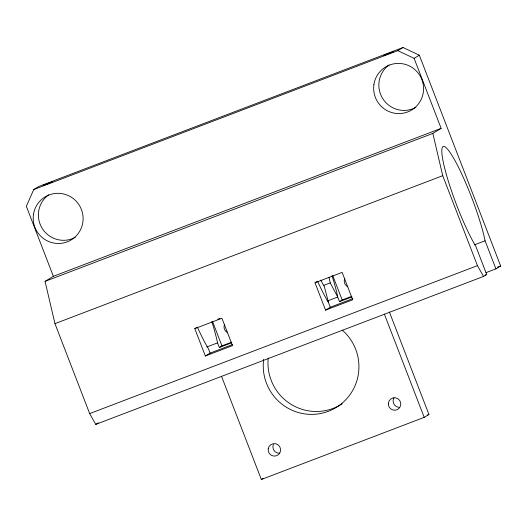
<?xml version="1.0" encoding="UTF-8"?>
<svg xmlns="http://www.w3.org/2000/svg" width="527" height="527" viewBox="0 0 527 527"><rect width="100%" height="100%" fill="white"/><g stroke="black" fill="none" stroke-linecap="round" stroke-linejoin="round"><path stroke-width="0.79" d="M495.92 268.862L500.65 265.977L419.314 55.183L403.003 47.502L38.879 186.426L33.695 189.595L26.35 206.301L53.359 276.306L45.059 281.372L54.96 323.65L89.669 413.596L95.756 424.38L483.529 276.425L486.704 274.488L475.868 246.419A58.708 8.373 69.1 0 1 444.406 167.092A58.708 8.373 69.1 0 1 455.005 160.616A58.708 8.373 69.1 0 1 485.09 240.793L495.92 268.862L485.973 272.657M33.695 189.595L397.813 50.664L403.003 47.502M397.813 50.664L414.123 58.352L419.314 55.183M45.059 281.372L432.832 133.423L441.139 128.357L414.123 58.352M194.786 328.624L221.933 318.268L232.499 345.64L205.352 355.995L194.786 328.624L196.709 327.451M315.001 282.755L342.142 272.4L352.708 299.777L325.561 310.133L315.001 282.755L316.918 281.583M205.352 355.995L210.082 353.11L232.703 344.48M211.841 321.681A58.708 8.373 69.1 0 1 217.526 342.879L219.298 347.484L221.959 345.864L231.761 342.122M95.756 424.38L98.292 422.825M325.561 310.133L330.291 307.248L352.912 298.611M332.056 275.819A58.708 8.373 69.1 0 1 337.735 297.011L339.513 301.622L342.168 300.001L351.97 296.26M221.485 376.206L261.346 479.498L263.368 478.259M261.346 479.498L424.209 417.358L428.938 414.472L389.374 311.944M53.359 276.306L441.139 128.357M54.96 323.65L442.733 175.695L432.832 133.423M217.71 319.29L219.97 318.427M323.334 285.542L330.258 282.9A37.74 5.382 69.1 0 0 329.019 277.63M206.801 346.97L217.526 342.879M327.735 300.831L337.735 297.011L330.258 282.9M474.366 244.884L485.09 240.793M219.298 347.484L231.366 342.879M339.513 301.622L351.575 297.017M89.669 413.596L477.442 265.641L483.529 276.425M497.587 267.143L500.65 265.977M485.169 275.074L486.704 274.488M427.404 415.059L428.938 414.472M317.564 281.194L318.17 282.551A58.708 8.373 69.1 0 0 328.519 302.636L330.291 307.248M197.348 327.056L197.954 328.413A58.708 8.373 69.1 0 0 208.303 348.505L210.082 353.11M442.733 175.695L477.442 265.641M384.348 314.066L424.209 417.358M332.774 275.667L342.168 300.001M212.565 321.529L221.959 345.864M328.519 302.636L324.329 286.517A37.74 5.382 69.1 0 1 320.798 280.1M75.354 237.334A25.158 24.894 58.6 0 1 42.292 228.514A25.158 24.894 58.6 0 1 48.576 194.865M415.823 107.436A25.158 24.894 58.6 0 1 382.754 98.615A25.158 24.894 58.6 0 1 389.038 64.959M342.207 403.774A48.221 47.713 58.6 0 1 291.003 404.295A48.221 47.713 58.6 0 1 268.223 357.991M342.227 330.093A48.221 47.713 58.6 0 1 328.077 411.416A48.221 47.713 58.6 0 1 263.678 359.322M399.202 407.371A6.291 6.225 58.6 0 1 393.965 397.819M279.784 453.207A6.291 6.225 58.6 0 1 273.388 444.386M227.736 332.715A6.291 6.225 58.6 0 1 224.535 324.421M347.945 286.853A6.291 6.225 58.6 0 1 344.744 278.552M43.267 185.346L52.575 181.756L43.267 185.346M383.735 55.447L393.043 51.857L383.735 55.447M33.478 214.351A25.158 24.894 58.6 0 0 67.206 241.86A25.158 24.894 58.6 0 0 73.773 198.975A25.158 24.894 58.6 0 0 33.478 214.351M373.939 84.452A25.158 24.894 58.6 0 0 407.674 111.961A25.158 24.894 58.6 0 0 414.242 69.077A25.158 24.894 58.6 0 0 373.939 84.452M268.203 448.839A6.291 6.225 58.6 0 0 276.635 455.717A6.291 6.225 58.6 0 0 278.276 444.999A6.291 6.225 58.6 0 0 268.203 448.839M388.34 403.814A6.291 6.225 58.6 0 0 397.602 409.505A6.291 6.225 58.6 0 0 397.799 398.643A6.291 6.225 58.6 0 0 388.34 403.814"/></g></svg>
